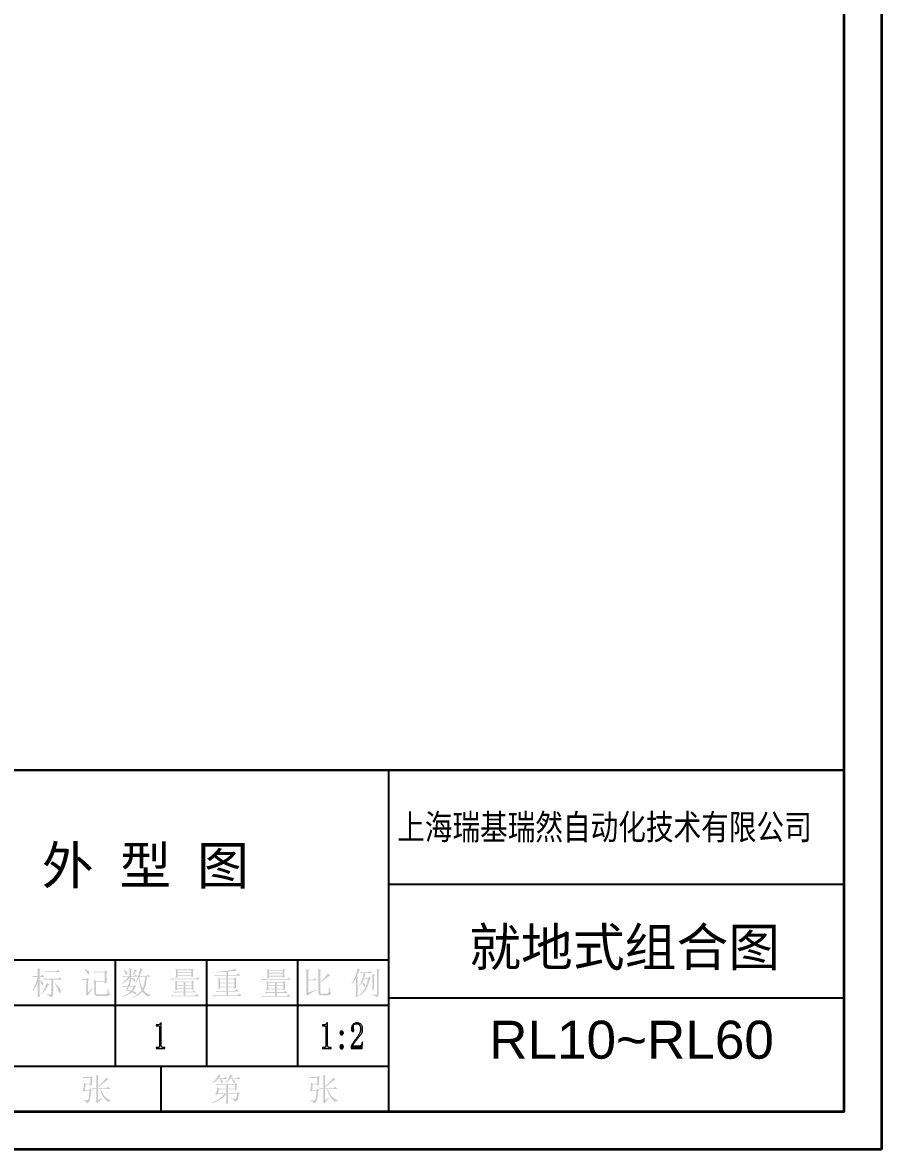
# Model space of a CAD drawing. Header units: millimetres. Extents: x 2749 to 2906, y 1537 to 1648.
# Drawn here: x 2863.8 to 2906.2, y 1536.7 to 1592.3 of the extents above; entities that cross this region are included whole.
import ezdxf

# ---------------------------------------------------------------- set-up
doc = ezdxf.new("R2010")
doc.units = ezdxf.units.MM
doc.layers.add('C00-00-00', color=7, linetype='Continuous')
doc.styles.add('Helvetica', font='arial.ttf')
doc.styles.add('STYLE3', font='simhei.ttf', dxfattribs={"width": 0.8, "height": 3})

msp = doc.modelspace()

# ---------------------------------------------------------------- hatches: boundary and pattern name
at = {"layer": 'C00-00-00'}
h = msp.add_hatch(color=256, dxfattribs=at)
h.paths.add_polyline_path([(2865.3933, 1544.8634), (2865.4489, 1544.8073), (2865.498, 1544.7568), (2865.5404, 1544.7119), (2865.5762, 1544.6727), (2865.6055, 1544.6391), (2865.6282, 1544.6111), (2865.6443, 1544.5887), (2865.6538, 1544.5719), (2865.6724, 1544.5223), (2865.6786, 1544.4851), (2865.6724, 1544.4432), (2865.6538, 1544.4045), (2865.6336, 1544.3766), (2865.6228, 1544.3673), (2865.6076, 1544.3739), (2865.5933, 1544.3936), (2865.5797, 1544.4266), (2865.5669, 1544.4727), (2865.5386, 1544.5498), (2865.4972, 1544.6386), (2865.4425, 1544.739), (2865.3747, 1544.851)])
h.paths.add_polyline_path([(2864.891, 1545.4525), (2865.4429, 1545.4525), (2865.5173, 1545.5269), (2865.629, 1545.4153), (2864.9964, 1545.4153), (2864.9406, 1545.4029)])
h.paths.add_polyline_path([(2864.9778, 1544.3301), (2865.053, 1544.3169), (2865.1112, 1544.3084), (2865.1522, 1544.3045), (2865.1763, 1544.3053), (2865.1995, 1544.3208), (2865.2073, 1544.3549), (2865.2073, 1545.0432), (2864.9034, 1545.0432), (2864.8476, 1545.0308), (2864.798, 1545.0804), (2865.5359, 1545.0804), (2865.6165, 1545.161), (2865.7344, 1545.0432), (2865.3003, 1545.0432), (2865.3003, 1544.3053), (2865.2894, 1544.2591), (2865.2631, 1544.22), (2865.2212, 1544.1878), (2865.1639, 1544.1626), (2865.1522, 1544.1991), (2865.1174, 1544.2339), (2865.0592, 1544.2673), (2864.9778, 1544.2991)])
h.paths.add_polyline_path([(2864.984, 1544.8758), (2865.1205, 1544.7952), (2865.0584, 1544.7641), (2864.9798, 1544.6316), (2864.8988, 1544.513), (2864.8154, 1544.4084), (2864.7298, 1544.3177), (2864.7112, 1544.3363), (2864.7933, 1544.456), (2864.8662, 1544.5859), (2864.9298, 1544.7258)])
h.paths.add_polyline_path([(2864.6244, 1544.9874), (2864.6245, 1544.8285), (2864.6247, 1544.6866), (2864.6252, 1544.5618), (2864.6259, 1544.4541), (2864.6268, 1544.3634), (2864.6278, 1544.2898), (2864.6291, 1544.2332), (2864.6306, 1544.1936), (2864.5313, 1544.1564), (2864.5341, 1544.3022), (2864.536, 1544.4727), (2864.5372, 1544.668), (2864.5375, 1544.8882), (2864.4875, 1544.7816), (2864.4306, 1544.6789), (2864.3666, 1544.58), (2864.2957, 1544.4851), (2864.2771, 1544.5099), (2864.3585, 1544.656), (2864.429, 1544.8153), (2864.4887, 1544.9878), (2864.5375, 1545.1734), (2864.3825, 1545.1734), (2864.3267, 1545.161), (2864.2771, 1545.2106), (2864.5375, 1545.2106), (2864.5372, 1545.3246), (2864.536, 1545.4308), (2864.5341, 1545.5292), (2864.5313, 1545.6199), (2864.6802, 1545.5455), (2864.6244, 1545.5021), (2864.6244, 1545.2106), (2864.705, 1545.2106), (2864.7732, 1545.2788), (2864.8786, 1545.1734), (2864.6244, 1545.1734), (2864.6244, 1545.0184), (2864.6783, 1544.9885), (2864.7223, 1544.961), (2864.7566, 1544.9358), (2864.7815, 1544.913), (2864.8122, 1544.8727), (2864.8228, 1544.8386), (2864.8181, 1544.8156), (2864.8042, 1544.7848), (2864.7871, 1544.7598), (2864.7732, 1544.7517), (2864.7635, 1544.7564), (2864.753, 1544.7703), (2864.7418, 1544.7936), (2864.7298, 1544.8262), (2864.6817, 1544.9161)])
h = msp.add_hatch(color=256, dxfattribs=at)
h.paths.add_polyline_path([(2867.3234, 1544.3921), (2867.3234, 1544.82), (2867.3172, 1545.0308), (2867.4165, 1544.9688), (2867.8443, 1544.9688), (2867.8443, 1545.4029), (2867.4227, 1545.4029), (2867.3684, 1545.3982), (2867.3048, 1545.3843), (2867.249, 1545.4401), (2867.8381, 1545.4401), (2867.9002, 1545.5021), (2867.987, 1545.4153), (2867.9312, 1545.3781), (2867.9313, 1545.2836), (2867.9316, 1545.1986), (2867.932, 1545.1231), (2867.9327, 1545.0572), (2867.9336, 1545.0007), (2867.9347, 1544.9537), (2867.9359, 1544.9162), (2867.9374, 1544.8882), (2867.8443, 1544.8448), (2867.8443, 1544.9316), (2867.4103, 1544.9316), (2867.4103, 1544.4231), (2867.4161, 1544.3742), (2867.4335, 1544.3394), (2867.4626, 1544.3184), (2867.5033, 1544.3115), (2867.9064, 1544.3115), (2867.9262, 1544.3153), (2867.9423, 1544.327), (2867.9549, 1544.3463), (2867.9642, 1544.3735), (2867.9716, 1544.4118), (2867.9779, 1544.4649), (2867.9831, 1544.5328), (2867.987, 1544.6153), (2868.018, 1544.6153), (2868.0211, 1544.5319), (2868.0304, 1544.4438), (2868.0401, 1544.4026), (2868.0567, 1544.3691), (2868.0804, 1544.3429), (2868.111, 1544.3239), (2868.085, 1544.2859), (2868.0505, 1544.2587), (2868.0075, 1544.2425), (2867.956, 1544.237), (2867.4785, 1544.237), (2867.4107, 1544.2467), (2867.3622, 1544.2758), (2867.3331, 1544.3242)])
h.paths.add_polyline_path([(2866.8522, 1545.5517), (2866.8646, 1545.5703), (2867.0196, 1545.4835), (2867.0518, 1545.4583), (2867.0739, 1545.4323), (2867.0859, 1545.4056), (2867.0878, 1545.3781), (2867.0739, 1545.33), (2867.0444, 1545.2974), (2867.0266, 1545.292), (2867.0103, 1545.3005), (2866.9956, 1545.323), (2866.9824, 1545.3595), (2866.9626, 1545.404), (2866.9343, 1545.4509), (2866.8975, 1545.5001)])
h.paths.add_polyline_path([(2866.908, 1544.3301), (2866.9266, 1544.3766), (2866.9328, 1544.4417), (2866.9328, 1545.0184), (2866.8584, 1545.0184), (2866.7808, 1545.0137), (2866.7095, 1544.9998), (2866.6537, 1545.0556), (2866.9266, 1545.0556), (2866.9886, 1545.1176), (2867.0754, 1545.0308), (2867.0196, 1544.9874), (2867.0196, 1544.4107), (2867.2366, 1544.6153), (2867.2552, 1544.5967), (2867.1595, 1544.4715), (2867.0832, 1544.3688), (2867.0262, 1544.2886), (2866.9886, 1544.2308)])
h = msp.add_hatch(color=256, dxfattribs=at)
h.paths.add_polyline_path([(2869.0547, 1544.6897), (2868.9617, 1544.5347), (2869.05, 1544.5145), (2869.1539, 1544.4913), (2869.1818, 1544.527), (2869.2097, 1544.5719), (2869.2376, 1544.6262), (2869.2655, 1544.6897)])
h.paths.add_polyline_path([(2868.8004, 1545.5269), (2868.8535, 1545.492), (2868.895, 1545.4618), (2868.9249, 1545.4362), (2868.9431, 1545.4153), (2868.9617, 1545.3827), (2868.9679, 1545.3595), (2868.9619, 1545.3285), (2868.9451, 1545.2974), (2868.9263, 1545.2742), (2868.9121, 1545.2664), (2868.9028, 1545.2703), (2868.8935, 1545.2819), (2868.8842, 1545.3013), (2868.8749, 1545.3285), (2868.8392, 1545.4184), (2868.7818, 1545.5145)])
h.paths.add_polyline_path([(2869.3337, 1545.5455), (2869.4454, 1545.4711), (2869.3989, 1545.4494), (2869.3585, 1545.4091), (2869.3334, 1545.3812), (2869.3012, 1545.3471), (2869.262, 1545.3067), (2869.2159, 1545.2602), (2869.1973, 1545.2726), (2869.25, 1545.3595), (2869.2903, 1545.4339), (2869.3182, 1545.4959)])
h.paths.add_polyline_path([(2869.0547, 1545.6137), (2869.1911, 1545.5517), (2869.1415, 1545.5083), (2869.1415, 1545.223), (2869.2965, 1545.223), (2869.3647, 1545.2912), (2869.4702, 1545.1858), (2869.1415, 1545.1858), (2869.1415, 1545.13), (2869.2059, 1545.1145), (2869.2565, 1545.0993), (2869.2935, 1545.0844), (2869.3172, 1545.0701), (2869.3433, 1545.0388), (2869.3523, 1544.9998), (2869.3461, 1544.9522), (2869.3384, 1544.9318), (2869.3275, 1544.9254), (2869.3105, 1544.9362), (2869.2841, 1544.9688), (2869.2237, 1545.0354), (2869.1415, 1545.099), (2869.1415, 1544.9068), (2869.0671, 1544.8572), (2869.1539, 1544.82), (2869.1372, 1544.8095), (2869.1182, 1544.7905), (2869.0969, 1544.763), (2869.0733, 1544.7269), (2869.2655, 1544.7269), (2869.3089, 1544.7827), (2869.402, 1544.7021), (2869.3461, 1544.6711), (2869.3159, 1544.6052), (2869.2872, 1544.5502), (2869.2601, 1544.506), (2869.2345, 1544.4727), (2869.2799, 1544.4599), (2869.3169, 1544.4466), (2869.3459, 1544.4329), (2869.3668, 1544.4189), (2869.3929, 1544.3877), (2869.402, 1544.3487), (2869.3973, 1544.3161), (2869.3833, 1544.3053), (2869.3632, 1544.3115), (2869.3399, 1544.3301), (2869.2671, 1544.3766), (2869.1849, 1544.4169), (2869.0714, 1544.3374), (2868.9477, 1544.2727), (2868.814, 1544.2227), (2868.6702, 1544.1874), (2868.664, 1544.206), (2868.7989, 1544.256), (2868.9183, 1544.313), (2869.0221, 1544.377), (2869.1105, 1544.4479), (2868.988, 1544.4851), (2868.8687, 1544.5099), (2868.8842, 1544.5351), (2868.9059, 1544.5735), (2868.9338, 1544.625), (2868.9679, 1544.6897), (2868.8873, 1544.6897), (2868.8097, 1544.6851), (2868.7384, 1544.6711), (2868.6826, 1544.7269), (2868.9803, 1544.7269), (2869.0051, 1544.7952), (2869.0299, 1544.8758), (2869.0609, 1544.8634), (2869.0609, 1545.1176), (2868.9741, 1545.0269), (2868.8811, 1544.9471), (2868.7818, 1544.8781), (2868.6764, 1544.82), (2868.664, 1544.8386), (2868.7718, 1544.9207), (2868.8656, 1545.006), (2868.9454, 1545.0944), (2869.0113, 1545.1858), (2868.8997, 1545.1858), (2868.8221, 1545.1812), (2868.7508, 1545.1672), (2868.695, 1545.223), (2869.0609, 1545.223), (2869.0593, 1545.4323)])
h.paths.add_polyline_path([(2869.5632, 1545.1858), (2869.5841, 1545.0134), (2869.6159, 1544.8556), (2869.6585, 1544.7126), (2869.712, 1544.5843), (2869.757, 1544.701), (2869.7926, 1544.8401), (2869.819, 1545.0017), (2869.836, 1545.1858)])
h.paths.add_polyline_path([(2869.5942, 1545.6137), (2869.7368, 1545.5331), (2869.6934, 1545.5052), (2869.6624, 1545.4587), (2869.6473, 1545.423), (2869.6267, 1545.3719), (2869.6008, 1545.3052), (2869.5694, 1545.223), (2869.9229, 1545.223), (2869.9973, 1545.2974), (2870.1089, 1545.1858), (2869.9291, 1545.1858), (2869.9184, 1545.0748), (2869.905, 1544.9711), (2869.8889, 1544.8748), (2869.8701, 1544.7858), (2869.8486, 1544.7043), (2869.8244, 1544.63), (2869.7975, 1544.5632), (2869.7678, 1544.5037), (2869.8422, 1544.425), (2869.9229, 1544.3626), (2870.0097, 1544.3165), (2870.1027, 1544.2867), (2870.1027, 1544.2619), (2870.0508, 1544.2502), (2870.0128, 1544.2339), (2869.9887, 1544.213), (2869.9787, 1544.1874), (2869.9015, 1544.2452), (2869.8314, 1544.3068), (2869.7682, 1544.3723), (2869.712, 1544.4417), (2869.6047, 1544.3491), (2869.4872, 1544.2696), (2869.3597, 1544.2033), (2869.2221, 1544.1502), (2869.2097, 1544.1688), (2869.345, 1544.239), (2869.4655, 1544.3192), (2869.5713, 1544.4095), (2869.6624, 1544.5099), (2869.6105, 1544.6591), (2869.5725, 1544.8153), (2869.5485, 1544.9785), (2869.5384, 1545.1486), (2869.4624, 1544.992), (2869.3585, 1544.8448), (2869.3399, 1544.8572), (2869.3765, 1544.9232), (2869.4116, 1544.9975), (2869.4455, 1545.0798), (2869.4779, 1545.1703), (2869.509, 1545.269), (2869.5388, 1545.3757), (2869.5672, 1545.4907)])
h = msp.add_hatch(color=256, dxfattribs=at)
h.paths.add_polyline_path([(2871.4163, 1544.9068), (2871.4163, 1544.7765), (2871.745, 1544.7765), (2871.745, 1544.9068)])
h.paths.add_polyline_path([(2871.8256, 1544.9068), (2871.8256, 1544.7765), (2872.1419, 1544.7765), (2872.1419, 1544.9068)])
h.paths.add_polyline_path([(2871.4163, 1544.7393), (2871.4163, 1544.6153), (2871.745, 1544.6153), (2871.745, 1544.7393)])
h.paths.add_polyline_path([(2871.8256, 1544.7393), (2871.8256, 1544.6153), (2872.1419, 1544.6153), (2872.1419, 1544.7393)])
h.paths.add_polyline_path([(2872.2225, 1544.8882), (2872.2229, 1544.7773), (2872.224, 1544.6866), (2872.226, 1544.6161), (2872.2287, 1544.5657), (2872.1419, 1544.5285), (2872.1419, 1544.5781), (2871.8256, 1544.5781), (2871.8256, 1544.4417), (2872.1605, 1544.4417), (2872.2473, 1544.5161), (2872.3465, 1544.4045), (2871.8256, 1544.4045), (2871.8256, 1544.2556), (2872.3031, 1544.2556), (2872.3961, 1544.3425), (2872.5015, 1544.2184), (2871.2861, 1544.2184), (2871.2086, 1544.2138), (2871.1373, 1544.1998), (2871.0815, 1544.2556), (2871.745, 1544.2556), (2871.745, 1544.4045), (2871.4225, 1544.4045), (2871.345, 1544.3998), (2871.2737, 1544.3859), (2871.2179, 1544.4417), (2871.745, 1544.4417), (2871.745, 1544.5781), (2871.4163, 1544.5781), (2871.4163, 1544.5409), (2871.3295, 1544.5099), (2871.3357, 1544.7538), (2871.3295, 1544.9936), (2871.4163, 1544.944), (2872.1357, 1544.944), (2872.1729, 1544.9936), (2872.2659, 1544.9254)])
h.paths.add_polyline_path([(2871.4349, 1545.5021), (2871.4349, 1545.3967), (2872.1233, 1545.3967), (2872.1233, 1545.5021)])
h.paths.add_polyline_path([(2871.4349, 1545.3595), (2871.4349, 1545.2478), (2872.1233, 1545.2478), (2872.1233, 1545.3595)])
h.paths.add_polyline_path([(2872.2039, 1545.4897), (2872.2043, 1545.3846), (2872.2054, 1545.299), (2872.2074, 1545.2327), (2872.2101, 1545.1858), (2872.1233, 1545.1486), (2872.1233, 1545.2106), (2871.4349, 1545.2106), (2871.4349, 1545.1548), (2871.3481, 1545.1176), (2871.3528, 1545.2295), (2871.3543, 1545.3677), (2871.3539, 1545.4382), (2871.3528, 1545.4977), (2871.3508, 1545.5459), (2871.3481, 1545.5827), (2871.4411, 1545.5393), (2872.1109, 1545.5393), (2872.1481, 1545.5951), (2872.2473, 1545.5269)])
h.paths.add_polyline_path([(2871.0567, 1545.0866), (2872.3279, 1545.0866), (2872.4147, 1545.1672), (2872.5201, 1545.0494), (2871.2303, 1545.0494), (2871.176, 1545.0447), (2871.1125, 1545.0308)])
h = msp.add_hatch(color=256, dxfattribs=at)
h.paths.add_polyline_path([(2873.9238, 1544.857), (2873.9238, 1544.6895), (2874.2339, 1544.6895), (2874.2339, 1544.857)])
h.paths.add_polyline_path([(2873.4464, 1544.5779), (2873.4526, 1544.8632), (2873.4464, 1545.1422), (2873.5394, 1545.0926), (2873.8432, 1545.0926), (2873.8432, 1545.2352), (2873.4464, 1545.2352), (2873.3688, 1545.2306), (2873.2975, 1545.2166), (2873.2417, 1545.2725), (2873.8432, 1545.2725), (2873.8432, 1545.4213), (2873.6932, 1545.4155), (2873.5657, 1545.4104), (2873.4607, 1545.4062), (2873.3781, 1545.4027), (2873.3781, 1545.4275), (2873.5266, 1545.438), (2873.668, 1545.451), (2873.8025, 1545.4667), (2873.93, 1545.4854), (2874.0444, 1545.5063), (2874.1393, 1545.5285), (2874.2149, 1545.5519), (2874.2711, 1545.5763), (2874.3641, 1545.4647), (2874.2091, 1545.4647), (2874.1587, 1545.4581), (2874.0944, 1545.4507), (2874.0161, 1545.4426), (2873.9238, 1545.4337), (2873.9238, 1545.2725), (2874.3331, 1545.2725), (2874.4261, 1545.3593), (2874.544, 1545.2352), (2873.9238, 1545.2352), (2873.9238, 1545.0926), (2874.2277, 1545.0926), (2874.2711, 1545.1546), (2874.3641, 1545.0802), (2874.3145, 1545.0368), (2874.3149, 1544.9132), (2874.3161, 1544.8027), (2874.318, 1544.7054), (2874.3207, 1544.6213), (2874.2339, 1544.5779), (2874.2339, 1544.6523), (2873.9238, 1544.6523), (2873.9238, 1544.4849), (2874.2587, 1544.4849), (2874.3393, 1544.5655), (2874.4509, 1544.4477), (2873.9238, 1544.4477), (2873.9238, 1544.2617), (2874.3889, 1544.2617), (2874.4881, 1544.3609), (2874.6122, 1544.2245), (2873.3719, 1544.2245), (2873.2944, 1544.2198), (2873.2231, 1544.2059), (2873.1673, 1544.2617), (2873.8432, 1544.2617), (2873.8432, 1544.4477), (2873.527, 1544.4477), (2873.4495, 1544.443), (2873.3781, 1544.4291), (2873.3223, 1544.4849), (2873.8432, 1544.4849), (2873.8432, 1544.6523), (2873.5394, 1544.6523), (2873.5394, 1544.6151)])
h.paths.add_polyline_path([(2873.5394, 1545.0554), (2873.5394, 1544.8942), (2873.8432, 1544.8942), (2873.8432, 1545.0554)])
h.paths.add_polyline_path([(2873.5394, 1544.857), (2873.5394, 1544.6895), (2873.8432, 1544.6895), (2873.8432, 1544.857)])
h.paths.add_polyline_path([(2873.9238, 1545.0554), (2873.9238, 1544.8942), (2874.2339, 1544.8942), (2874.2339, 1545.0554)])
h = msp.add_hatch(color=256, dxfattribs=at)
h.paths.add_polyline_path([(2875.9258, 1544.888), (2875.9258, 1544.7578), (2876.2545, 1544.7578), (2876.2545, 1544.888)])
h.paths.add_polyline_path([(2876.3351, 1544.888), (2876.3351, 1544.7578), (2876.6514, 1544.7578), (2876.6514, 1544.888)])
h.paths.add_polyline_path([(2875.9258, 1544.7206), (2875.9258, 1544.5965), (2876.2545, 1544.5965), (2876.2545, 1544.7206)])
h.paths.add_polyline_path([(2876.3351, 1544.7206), (2876.3351, 1544.5965), (2876.6514, 1544.5965), (2876.6514, 1544.7206)])
h.paths.add_polyline_path([(2876.732, 1544.8694), (2876.7324, 1544.7585), (2876.7335, 1544.6678), (2876.7355, 1544.5973), (2876.7382, 1544.5469), (2876.6514, 1544.5097), (2876.6514, 1544.5593), (2876.3351, 1544.5593), (2876.3351, 1544.4229), (2876.67, 1544.4229), (2876.7568, 1544.4973), (2876.856, 1544.3857), (2876.3351, 1544.3857), (2876.3351, 1544.2369), (2876.8126, 1544.2369), (2876.9056, 1544.3237), (2877.011, 1544.1997), (2875.7956, 1544.1997), (2875.7181, 1544.195), (2875.6468, 1544.181), (2875.591, 1544.2369), (2876.2545, 1544.2369), (2876.2545, 1544.3857), (2875.932, 1544.3857), (2875.8545, 1544.381), (2875.7832, 1544.3671), (2875.7274, 1544.4229), (2876.2545, 1544.4229), (2876.2545, 1544.5593), (2875.9258, 1544.5593), (2875.9258, 1544.5221), (2875.839, 1544.4911), (2875.8452, 1544.735), (2875.839, 1544.9748), (2875.9258, 1544.9252), (2876.6452, 1544.9252), (2876.6824, 1544.9748), (2876.7754, 1544.9066)])
h.paths.add_polyline_path([(2875.9444, 1545.4833), (2875.9444, 1545.3779), (2876.6328, 1545.3779), (2876.6328, 1545.4833)])
h.paths.add_polyline_path([(2875.9444, 1545.3407), (2875.9444, 1545.229), (2876.6328, 1545.229), (2876.6328, 1545.3407)])
h.paths.add_polyline_path([(2876.7134, 1545.4709), (2876.7138, 1545.3659), (2876.7149, 1545.2802), (2876.7169, 1545.2139), (2876.7196, 1545.167), (2876.6328, 1545.1298), (2876.6328, 1545.1918), (2875.9444, 1545.1918), (2875.9444, 1545.136), (2875.8576, 1545.0988), (2875.8623, 1545.2107), (2875.8638, 1545.3489), (2875.8634, 1545.4194), (2875.8623, 1545.4789), (2875.8603, 1545.5271), (2875.8576, 1545.5639), (2875.9506, 1545.5205), (2876.6204, 1545.5205), (2876.6576, 1545.5763), (2876.7568, 1545.5081)])
h.paths.add_polyline_path([(2875.5662, 1545.0678), (2876.8374, 1545.0678), (2876.9242, 1545.1484), (2877.0296, 1545.0306), (2875.7398, 1545.0306), (2875.6855, 1545.026), (2875.622, 1545.012)])
h = msp.add_hatch(color=256, dxfattribs=at)
h.paths.add_polyline_path([(2877.8001, 1545.1548), (2877.7998, 1545.2854), (2877.7986, 1545.3982), (2877.7966, 1545.4932), (2877.7939, 1545.5703), (2877.9428, 1545.5021), (2877.887, 1545.4525), (2877.887, 1545.037), (2878.135, 1545.037), (2878.2094, 1545.1114), (2878.321, 1544.9998), (2877.887, 1544.9998), (2877.887, 1544.3983), (2878.2962, 1544.5409), (2878.3086, 1544.5161), (2878.2214, 1544.4753), (2878.1428, 1544.4366), (2878.0726, 1544.4001), (2878.011, 1544.3657), (2877.9579, 1544.3335), (2877.9133, 1544.3033), (2877.8773, 1544.2753), (2877.8497, 1544.2494), (2877.7753, 1544.3549), (2877.7939, 1544.389), (2877.8001, 1544.4417)])
h.paths.add_polyline_path([(2878.3892, 1545.2602), (2878.3877, 1545.4339), (2878.383, 1545.5827), (2878.5381, 1545.5083), (2878.4761, 1545.4587), (2878.4761, 1544.9378), (2878.5988, 1545.0416), (2878.7076, 1545.1548), (2878.7548, 1545.211), (2878.7941, 1545.2618), (2878.8253, 1545.3071), (2878.8481, 1545.3471), (2878.9722, 1545.2292), (2878.9326, 1545.2176), (2878.8884, 1545.1951), (2878.8396, 1545.1618), (2878.7861, 1545.1176), (2878.7226, 1545.0668), (2878.6497, 1545.0137), (2878.5675, 1544.9583), (2878.4761, 1544.9006), (2878.4761, 1544.4169), (2878.4811, 1544.3843), (2878.4962, 1544.3611), (2878.5214, 1544.3471), (2878.5567, 1544.3425), (2878.8109, 1544.3425), (2878.8338, 1544.346), (2878.8528, 1544.3564), (2878.8679, 1544.3739), (2878.8791, 1544.3983), (2878.8877, 1544.4359), (2878.8946, 1544.4928), (2878.9001, 1544.5692), (2878.9039, 1544.6649), (2878.935, 1544.6649), (2878.9361, 1544.5956), (2878.9399, 1544.5363), (2878.9463, 1544.487), (2878.9556, 1544.4479), (2878.9848, 1544.3905), (2879.028, 1544.3549), (2878.9941, 1544.3128), (2878.9556, 1544.2846), (2878.9089, 1544.2678), (2878.8481, 1544.2619), (2878.5257, 1544.2619), (2878.466, 1544.2692), (2878.4234, 1544.2913), (2878.3978, 1544.3281), (2878.3892, 1544.3797)])
h = msp.add_hatch(color=256, dxfattribs=at)
h.paths.add_polyline_path([(2880.9282, 1545.0556), (2880.8933, 1544.9215), (2880.8569, 1544.8045), (2880.8189, 1544.7045), (2880.7793, 1544.6215), (2880.6925, 1544.4851), (2880.5933, 1544.3735), (2880.4832, 1544.2836), (2880.3639, 1544.2122), (2880.3515, 1544.2308), (2880.422, 1544.2843), (2880.4848, 1544.3394), (2880.5398, 1544.396), (2880.5871, 1544.4541), (2880.6664, 1544.5781), (2880.7318, 1544.7145), (2880.7608, 1544.7905), (2880.7889, 1544.8758), (2880.8158, 1544.9703), (2880.8413, 1545.0742), (2880.6305, 1545.0742), (2880.5933, 1544.992), (2880.5561, 1544.9192), (2880.5983, 1544.8897), (2880.6321, 1544.8634), (2880.6573, 1544.8401), (2880.6739, 1544.82), (2880.6925, 1544.7874), (2880.6987, 1544.7641), (2880.6928, 1544.7334), (2880.676, 1544.7042), (2880.6587, 1544.6838), (2880.6491, 1544.6773), (2880.6402, 1544.6812), (2880.6321, 1544.6928), (2880.6247, 1544.7122), (2880.6181, 1544.7393), (2880.5902, 1544.8184), (2880.5437, 1544.8944), (2880.4786, 1544.7952), (2880.3949, 1544.6959), (2880.3763, 1544.7145), (2880.4263, 1544.7894), (2880.4711, 1544.8714), (2880.5108, 1544.9607), (2880.5458, 1545.0577), (2880.5752, 1545.1526), (2880.5982, 1545.2357), (2880.6147, 1545.3068), (2880.6243, 1545.3657), (2880.5375, 1545.3657), (2880.4693, 1545.3533), (2880.4135, 1545.4029), (2880.8538, 1545.4029), (2880.922, 1545.4711), (2881.0274, 1545.3657), (2880.7235, 1545.3657), (2880.7115, 1545.3242), (2880.6941, 1545.268), (2880.6712, 1545.1971), (2880.6429, 1545.1114), (2880.8351, 1545.1114), (2880.8848, 1545.1734), (2880.9902, 1545.0928)])
h.paths.add_polyline_path([(2881.1328, 1544.8076), (2881.1332, 1544.7684), (2881.1344, 1544.713), (2881.1363, 1544.6413), (2881.139, 1544.5533), (2881.046, 1544.5099), (2881.0487, 1544.6037), (2881.0506, 1544.6804), (2881.0518, 1544.7401), (2881.0522, 1544.7827), (2881.0522, 1545.13), (2881.0506, 1545.2308), (2881.046, 1545.3223), (2881.1824, 1545.2602), (2881.1328, 1545.2106)])
h.paths.add_polyline_path([(2881.2878, 1545.2912), (2881.2874, 1545.349), (2881.2863, 1545.4168), (2881.2843, 1545.4947), (2881.2816, 1545.5827), (2881.4181, 1545.5145), (2881.3684, 1545.4773), (2881.3684, 1544.3053), (2881.363, 1544.2591), (2881.3405, 1544.22), (2881.301, 1544.1878), (2881.2444, 1544.1626), (2881.2301, 1544.2002), (2881.1933, 1544.2324), (2881.134, 1544.2591), (2881.0522, 1544.2805), (2881.0584, 1544.3115), (2881.1285, 1544.3014), (2881.184, 1544.2957), (2881.2247, 1544.2943), (2881.2506, 1544.297), (2881.2669, 1544.3048), (2881.2785, 1544.319), (2881.2855, 1544.3397), (2881.2878, 1544.3673)])
h.paths.add_polyline_path([(2880.2336, 1544.1626), (2880.2363, 1544.2576), (2880.2383, 1544.3378), (2880.2394, 1544.4033), (2880.2398, 1544.4541), (2880.2398, 1545.0928), (2880.1809, 1545.0037), (2880.1282, 1544.9285), (2880.0817, 1544.8672), (2880.0414, 1544.82), (2880.0228, 1544.8324), (2880.0867, 1544.9448), (2880.1422, 1545.0525), (2880.1891, 1545.1556), (2880.2274, 1545.254), (2880.2863, 1545.437), (2880.3267, 1545.6013), (2880.4631, 1545.5269), (2880.4135, 1545.4959), (2880.3681, 1545.3881), (2880.3313, 1545.3005), (2880.303, 1545.2331), (2880.2832, 1545.1858), (2880.3701, 1545.1486), (2880.3205, 1545.1052), (2880.3205, 1544.4417), (2880.322, 1544.3301), (2880.3267, 1544.206)])
h = msp.add_hatch(color=256, dxfattribs=at)
h.dxf.hatch_style = 2
h.paths.add_polyline_path([(2870.6357, 1542.9135), (2870.6198, 1542.9135), (2870.6039, 1542.9135), (2870.5881, 1542.8817), (2870.5722, 1542.85), (2870.5563, 1542.8341), (2870.5404, 1542.8341), (2870.5246, 1542.8182), (2870.4928, 1542.8023), (2870.4611, 1542.8023), (2870.4293, 1542.8023), (2870.3817, 1542.8023), (2870.3817, 1542.7547), (2870.4928, 1542.7547), (2870.5087, 1542.7547), (2870.5246, 1542.7388), (2870.5404, 1542.723), (2870.5404, 1542.6912), (2870.5404, 1541.8022), (2870.5404, 1541.7705), (2870.5404, 1541.7387), (2870.5246, 1541.7228), (2870.5246, 1541.707), (2870.4928, 1541.6911), (2870.4611, 1541.6911), (2870.4293, 1541.6911), (2870.3817, 1541.6911), (2870.3817, 1541.6435), (2870.8103, 1541.6435), (2870.8103, 1541.6911), (2870.7468, 1541.6911), (2870.7151, 1541.6911), (2870.6833, 1541.707), (2870.6674, 1541.7228), (2870.6516, 1541.7387), (2870.6357, 1541.7705), (2870.6357, 1541.8022)])
h = msp.add_hatch(color=256, dxfattribs=at)
h.dxf.hatch_style = 2
h.paths.add_polyline_path([(2878.8431, 1542.9135), (2878.8272, 1542.9135), (2878.8113, 1542.9135), (2878.7954, 1542.8817), (2878.7796, 1542.85), (2878.7637, 1542.8341), (2878.7319, 1542.8182), (2878.7002, 1542.8023), (2878.6684, 1542.8023), (2878.6367, 1542.8023), (2878.5891, 1542.8023), (2878.5891, 1542.7547), (2878.7002, 1542.7547), (2878.7161, 1542.7547), (2878.7478, 1542.7388), (2878.7478, 1542.723), (2878.7478, 1542.6912), (2878.7478, 1541.8022), (2878.7478, 1541.7705), (2878.7478, 1541.7387), (2878.7319, 1541.7228), (2878.7319, 1541.707), (2878.7002, 1541.6911), (2878.6684, 1541.6911), (2878.6367, 1541.6911), (2878.5891, 1541.6911), (2878.5891, 1541.6435), (2879.0177, 1541.6435), (2879.0177, 1541.6911), (2878.9542, 1541.6911), (2878.9224, 1541.6911), (2878.8907, 1541.707), (2878.8748, 1541.7228), (2878.8589, 1541.7387), (2878.8431, 1541.7705), (2878.8431, 1541.8022)])
h = msp.add_hatch(color=256, dxfattribs=at)
h.dxf.hatch_style = 2
h.paths.add_polyline_path([(2880.2877, 1542.9135), (2880.2559, 1542.9135), (2880.2401, 1542.8976), (2880.2083, 1542.8976), (2880.1766, 1542.8817), (2880.1448, 1542.8658), (2880.2718, 1542.8658), (2880.2877, 1542.8658), (2880.3194, 1542.85), (2880.3512, 1542.85), (2880.3671, 1542.8341), (2880.3988, 1542.8182), (2880.4147, 1542.7865), (2880.4306, 1542.7706), (2880.4464, 1542.7388), (2880.4464, 1542.7071), (2880.4623, 1542.6753), (2880.4623, 1542.6277), (2880.4623, 1542.5801), (2880.4623, 1542.5642), (2880.4623, 1542.5325), (2880.4464, 1542.4848), (2880.4464, 1542.4531), (2880.4306, 1542.4213), (2880.4147, 1542.3896), (2880.3988, 1542.3578), (2880.3829, 1542.3261), (2880.3671, 1542.2943), (2880.3512, 1542.2626), (2880.3353, 1542.2467), (2880.3194, 1542.215), (2880.2877, 1542.1832), (2880.2718, 1542.1515), (2880.2559, 1542.1197), (2880.2242, 1542.088), (2880.2083, 1542.0721), (2880.1766, 1542.0403), (2880.1607, 1542.0086), (2880.1448, 1541.9768), (2880.1289, 1541.961), (2880.1131, 1541.9292), (2880.0972, 1541.9133), (2880.0813, 1541.8816), (2880.0496, 1541.8498), (2880.0337, 1541.8181), (2880.0178, 1541.7863), (2880.0019, 1541.7546), (2880.0019, 1541.7387), (2880.0654, 1541.7546), (2880.0654, 1541.7705), (2880.0813, 1541.7863), (2880.0972, 1541.8181), (2880.1131, 1541.8498), (2880.1448, 1541.8816), (2880.1766, 1541.9292), (2880.1924, 1541.961), (2880.2083, 1541.9768), (2880.2242, 1542.0086), (2880.2401, 1542.0245), (2880.2559, 1542.0562), (2880.2877, 1542.0721), (2880.3036, 1542.1038), (2880.3194, 1542.1356), (2880.3512, 1542.1673), (2880.3829, 1542.1991), (2880.3988, 1542.2308), (2880.4306, 1542.2626), (2880.4464, 1542.2785), (2880.4623, 1542.3102), (2880.4941, 1542.342), (2880.5099, 1542.3737), (2880.5258, 1542.3896), (2880.5417, 1542.4213), (2880.5417, 1542.4531), (2880.5576, 1542.5007), (2880.5576, 1542.5325), (2880.5576, 1542.5642), (2880.5576, 1542.596), (2880.5576, 1542.6277), (2880.5576, 1542.6595), (2880.5576, 1542.6912), (2880.5417, 1542.7388), (2880.5258, 1542.7706), (2880.5099, 1542.7865), (2880.4941, 1542.8182), (2880.4782, 1542.8341), (2880.4623, 1542.85), (2880.4464, 1542.8658), (2880.4147, 1542.8817), (2880.3829, 1542.8976), (2880.3512, 1542.8976), (2880.3194, 1542.9135)])
h = msp.add_hatch(color=256, dxfattribs=at)
h.dxf.hatch_style = 2
h.paths.add_polyline_path([(2880.1448, 1542.8658), (2880.1289, 1542.85), (2880.0972, 1542.8341), (2880.0972, 1542.8182), (2880.0654, 1542.7865), (2880.0496, 1542.7706), (2880.0337, 1542.7388), (2880.0337, 1542.7071), (2880.0178, 1542.6753), (2880.0178, 1542.6277), (2880.0178, 1542.596), (2880.0178, 1542.5801), (2880.0178, 1542.5325), (2880.0337, 1542.5166), (2880.0654, 1542.4848), (2880.0813, 1542.4848), (2880.1131, 1542.4848), (2880.1289, 1542.5007), (2880.1448, 1542.5166), (2880.1448, 1542.5642), (2880.1448, 1542.5801), (2880.1289, 1542.6118), (2880.1289, 1542.6277), (2880.1131, 1542.6595), (2880.1131, 1542.6912), (2880.1131, 1542.723), (2880.1131, 1542.7547), (2880.1289, 1542.7865), (2880.1607, 1542.8182), (2880.1924, 1542.8341), (2880.2083, 1542.85), (2880.2401, 1542.85), (2880.2718, 1542.8658)])
h = msp.add_hatch(color=256, dxfattribs=at)
h.dxf.hatch_style = 2
h.paths.add_polyline_path([(2879.5257, 1542.5166), (2879.4939, 1542.5007), (2879.4781, 1542.4848), (2879.4622, 1542.4848), (2879.4622, 1542.4531), (2879.4463, 1542.4055), (2879.4622, 1542.3737), (2879.4781, 1542.342), (2879.4781, 1542.3261), (2879.5098, 1542.3102), (2879.5257, 1542.3102), (2879.5416, 1542.3102), (2879.5733, 1542.3102), (2879.5892, 1542.342), (2879.6051, 1542.3737), (2879.6209, 1542.4055), (2879.6209, 1542.4213), (2879.6051, 1542.4531), (2879.5892, 1542.4848), (2879.5574, 1542.5007)])
h = msp.add_hatch(color=256, dxfattribs=at)
h.dxf.hatch_style = 2
h.paths.add_polyline_path([(2879.5257, 1541.8181), (2879.4939, 1541.8181), (2879.4781, 1541.8022), (2879.4622, 1541.7863), (2879.4622, 1541.7546), (2879.4463, 1541.7228), (2879.4463, 1541.707), (2879.4622, 1541.6752), (2879.4781, 1541.6435), (2879.5098, 1541.6276), (2879.5257, 1541.6276), (2879.5416, 1541.6276), (2879.5733, 1541.6276), (2879.5892, 1541.6435), (2879.5892, 1541.6593), (2879.6051, 1541.6911), (2879.6209, 1541.7228), (2879.6209, 1541.7387), (2879.6051, 1541.7705), (2879.5892, 1541.8022), (2879.5574, 1541.8181)])
h = msp.add_hatch(color=256, dxfattribs=at)
h.dxf.hatch_style = 2
h.paths.add_polyline_path([(2880.5734, 1541.961), (2880.5417, 1541.961), (2880.5417, 1541.9292), (2880.5258, 1541.8975), (2880.5258, 1541.8657), (2880.5099, 1541.834), (2880.4941, 1541.8022), (2880.4782, 1541.7863), (2880.4623, 1541.7705), (2880.4306, 1541.7546), (2880.3988, 1541.7546), (2880.0654, 1541.7546), (2880.0019, 1541.7387), (2880.0019, 1541.6435), (2880.5417, 1541.6435)])
h = msp.add_hatch(color=256, dxfattribs=at)
h.paths.add_polyline_path([(2867.4272, 1539.6769), (2867.4271, 1539.8055), (2867.4268, 1539.9215), (2867.4264, 1540.0248), (2867.4257, 1540.1156), (2867.4248, 1540.1938), (2867.4237, 1540.2594), (2867.4225, 1540.3124), (2867.421, 1540.3528), (2867.5637, 1540.2846), (2867.5078, 1540.2412), (2867.5078, 1539.6769), (2867.9233, 1539.6769), (2868.0101, 1539.7637), (2868.1218, 1539.6397), (2867.6443, 1539.6397), (2867.6888, 1539.5294), (2867.7388, 1539.4312), (2867.7943, 1539.3449), (2867.8551, 1539.2707), (2867.9214, 1539.2085), (2867.9931, 1539.1583), (2868.0702, 1539.1201), (2868.1528, 1539.094), (2868.1528, 1539.0692), (2868.102, 1539.0595), (2868.0613, 1539.0428), (2868.0307, 1539.0192), (2868.0101, 1538.9886), (2867.9334, 1539.0571), (2867.8644, 1539.1293), (2867.8032, 1539.2051), (2867.7497, 1539.2847), (2867.704, 1539.3679), (2867.666, 1539.4548), (2867.6357, 1539.5454), (2867.6133, 1539.6397), (2867.5078, 1539.6397), (2867.5078, 1539.094), (2867.7435, 1539.2118), (2867.7559, 1539.1932), (2867.6505, 1539.1114), (2867.5699, 1539.0397), (2867.514, 1538.9781), (2867.483, 1538.9266), (2867.3962, 1539.032), (2867.4226, 1539.0785), (2867.4272, 1539.1436), (2867.4272, 1539.6397), (2867.3962, 1539.6397), (2867.3187, 1539.635), (2867.2474, 1539.6211), (2867.1916, 1539.6769)])
h.paths.add_polyline_path([(2867.9171, 1540.2164), (2868.0225, 1540.1048), (2867.9873, 1540.0897), (2867.9435, 1540.0629), (2867.8912, 1540.0245), (2867.8303, 1539.9745), (2867.6815, 1539.8552), (2867.5078, 1539.7327), (2867.5078, 1539.7699), (2867.6414, 1539.8831), (2867.758, 1539.9994), (2867.8087, 1540.0571), (2867.8523, 1540.1125), (2867.8885, 1540.1656)])
h.paths.add_polyline_path([(2866.7327, 1540.2288), (2867.1172, 1540.2288), (2867.1668, 1540.297), (2867.2598, 1540.2226), (2867.2102, 1540.1792), (2867.2106, 1540.0738), (2867.2117, 1539.9808), (2867.2137, 1539.9001), (2867.2164, 1539.8319), (2867.1296, 1539.8009), (2867.1296, 1539.8691), (2866.9001, 1539.8691), (2866.8691, 1539.5963), (2867.08, 1539.5963), (2867.1234, 1539.6583), (2867.2164, 1539.5839), (2867.1668, 1539.5405), (2867.1602, 1539.4483), (2867.1531, 1539.364), (2867.1456, 1539.2879), (2867.1378, 1539.2201), (2867.1285, 1539.1607), (2867.1161, 1539.1097), (2867.1006, 1539.0669), (2867.082, 1539.032), (2867.0576, 1539.0029), (2867.0244, 1538.9777), (2866.9823, 1538.9564), (2866.9311, 1538.939), (2866.9245, 1538.9758), (2866.8986, 1539.0118), (2866.8532, 1539.0471), (2866.7885, 1539.0816), (2866.7885, 1539.1064), (2866.8513, 1539.0928), (2866.9035, 1539.0831), (2866.9452, 1539.0773), (2866.9766, 1539.0754), (2867.0014, 1539.0847), (2867.0229, 1539.1128), (2867.0409, 1539.16), (2867.0552, 1539.2263), (2867.0753, 1539.3857), (2867.0862, 1539.5591), (2866.8691, 1539.5591), (2866.8319, 1539.5095), (2866.7451, 1539.5777), (2866.7622, 1539.5909), (2866.7764, 1539.6118), (2866.7878, 1539.6405), (2866.7968, 1539.6769), (2866.8041, 1539.7246), (2866.8105, 1539.787), (2866.8157, 1539.8641), (2866.8195, 1539.9559), (2866.9001, 1539.9063), (2867.1296, 1539.9063), (2867.1296, 1540.1916), (2866.9373, 1540.1916), (2866.8598, 1540.1869), (2866.7885, 1540.173)])
h = msp.add_hatch(color=256, dxfattribs=at)
h.paths.add_polyline_path([(2873.5467, 1540.1296), (2873.5909, 1540.1056), (2873.6245, 1540.0833), (2873.6476, 1540.063), (2873.6604, 1540.0448), (2873.6725, 1540.0167), (2873.6769, 1539.9994), (2873.6707, 1539.9702), (2873.6521, 1539.9456), (2873.6304, 1539.9298), (2873.6149, 1539.9249), (2873.601, 1539.9296), (2873.5963, 1539.9435), (2873.587, 1539.9826), (2873.5715, 1540.0262), (2873.5467, 1540.0756), (2873.5095, 1540.1296), (2873.4351, 1540.1296), (2873.3255, 1540.0242), (2873.2602, 1539.9683), (2873.1808, 1539.9125), (2873.1684, 1539.9373), (2873.2537, 1540.026), (2873.3359, 1540.1316), (2873.4056, 1540.2477), (2873.4537, 1540.3652), (2873.5777, 1540.2846), (2873.5564, 1540.2703), (2873.5296, 1540.2459), (2873.4975, 1540.2114), (2873.4599, 1540.1668), (2873.7265, 1540.1668), (2873.8009, 1540.2412), (2873.9064, 1540.1296)])
h.paths.add_polyline_path([(2874.0428, 1540.359), (2874.1668, 1540.2784), (2874.1432, 1540.2668), (2874.1157, 1540.2443), (2874.0843, 1540.211), (2874.049, 1540.1668), (2874.3653, 1540.1668), (2874.4397, 1540.2412), (2874.5451, 1540.1296), (2874.1482, 1540.1296), (2874.1847, 1540.1087), (2874.2136, 1540.0895), (2874.2351, 1540.0723), (2874.2495, 1540.0572), (2874.2663, 1540.0322), (2874.2722, 1540.0118), (2874.266, 1539.981), (2874.2474, 1539.9518), (2874.2273, 1539.9314), (2874.2164, 1539.9249), (2874.204, 1539.9329), (2874.1916, 1539.958), (2874.1668, 1540.0304), (2874.1467, 1540.0738), (2874.111, 1540.1296), (2874.0242, 1540.1296), (2873.9777, 1540.0771), (2873.9374, 1540.0324), (2873.8878, 1539.9857), (2873.8134, 1539.9249), (2873.7947, 1539.9435), (2873.8494, 1540.0067), (2873.8955, 1540.066), (2873.9331, 1540.1214), (2873.9622, 1540.173), (2874.0071, 1540.2691)])
h.paths.add_polyline_path([(2873.3421, 1539.4537), (2873.3777, 1539.5777), (2873.4103, 1539.7265), (2873.5033, 1539.6645), (2873.8382, 1539.6645), (2873.8382, 1539.8505), (2873.4971, 1539.8505), (2873.4428, 1539.8459), (2873.3793, 1539.8319), (2873.3235, 1539.8877), (2874.2474, 1539.8877), (2874.3094, 1539.9497), (2874.3963, 1539.8629), (2874.3467, 1539.8319), (2874.347, 1539.7498), (2874.3482, 1539.6831), (2874.3501, 1539.6319), (2874.3529, 1539.5963), (2874.266, 1539.5591), (2874.266, 1539.6273), (2873.9188, 1539.6273), (2873.9188, 1539.435), (2874.3715, 1539.435), (2874.4335, 1539.4971), (2874.5203, 1539.4102), (2874.4645, 1539.373), (2874.4528, 1539.3018), (2874.4428, 1539.2431), (2874.4342, 1539.1972), (2874.4273, 1539.1643), (2874.412, 1539.1178), (2874.3921, 1539.0836), (2874.3686, 1539.0607), (2874.3405, 1539.0423), (2874.3032, 1539.0271), (2874.2536, 1539.0134), (2874.2436, 1539.0529), (2874.2133, 1539.0909), (2874.1629, 1539.1273), (2874.0924, 1539.1622), (2874.0924, 1539.187), (2874.1649, 1539.168), (2874.2213, 1539.1547), (2874.2619, 1539.1472), (2874.2867, 1539.1457), (2874.3162, 1539.1565), (2874.3363, 1539.1829), (2874.3448, 1539.2092), (2874.3547, 1539.2539), (2874.3657, 1539.3169), (2874.3777, 1539.3978), (2873.9188, 1539.3978), (2873.9188, 1539.094), (2873.925, 1538.939), (2873.832, 1538.9079), (2873.8366, 1539.0382), (2873.8382, 1539.1932), (2873.8382, 1539.3916), (2873.7699, 1539.3091), (2873.6955, 1539.2351), (2873.6149, 1539.1696), (2873.5281, 1539.1126), (2873.339, 1539.0165), (2873.1312, 1538.939), (2873.125, 1538.97), (2873.2912, 1539.0428), (2873.4558, 1539.1374), (2873.5348, 1539.1932), (2873.6074, 1539.2552), (2873.6735, 1539.3234), (2873.7327, 1539.3978), (2873.4227, 1539.3978), (2873.3793, 1539.342), (2873.2863, 1539.4164)])
h.paths.add_polyline_path([(2873.9188, 1539.8505), (2873.9188, 1539.6645), (2874.266, 1539.6645), (2874.266, 1539.8505)])
h.paths.add_polyline_path([(2873.4847, 1539.6273), (2873.4583, 1539.5451), (2873.4289, 1539.435), (2873.8382, 1539.435), (2873.8382, 1539.6273)])
h = msp.add_hatch(color=256, dxfattribs=at)
h.paths.add_polyline_path([(2878.6348, 1539.6769), (2878.6347, 1539.8055), (2878.6344, 1539.9215), (2878.6339, 1540.0248), (2878.6333, 1540.1156), (2878.6324, 1540.1938), (2878.6313, 1540.2594), (2878.6301, 1540.3124), (2878.6286, 1540.3528), (2878.7712, 1540.2846), (2878.7154, 1540.2412), (2878.7154, 1539.6769), (2879.1309, 1539.6769), (2879.2177, 1539.7637), (2879.3293, 1539.6397), (2878.8519, 1539.6397), (2878.8964, 1539.5294), (2878.9464, 1539.4312), (2879.0018, 1539.3449), (2879.0627, 1539.2707), (2879.129, 1539.2085), (2879.2007, 1539.1583), (2879.2778, 1539.1201), (2879.3604, 1539.094), (2879.3604, 1539.0692), (2879.3096, 1539.0595), (2879.2689, 1539.0428), (2879.2383, 1539.0192), (2879.2177, 1538.9886), (2879.141, 1539.0571), (2879.072, 1539.1293), (2879.0108, 1539.2051), (2878.9573, 1539.2847), (2878.9115, 1539.3679), (2878.8736, 1539.4548), (2878.8433, 1539.5454), (2878.8208, 1539.6397), (2878.7154, 1539.6397), (2878.7154, 1539.094), (2878.9511, 1539.2118), (2878.9635, 1539.1932), (2878.8581, 1539.1114), (2878.7774, 1539.0397), (2878.7216, 1538.9781), (2878.6906, 1538.9266), (2878.6038, 1539.032), (2878.6302, 1539.0785), (2878.6348, 1539.1436), (2878.6348, 1539.6397), (2878.6038, 1539.6397), (2878.5263, 1539.635), (2878.455, 1539.6211), (2878.3992, 1539.6769)])
h.paths.add_polyline_path([(2879.1247, 1540.2164), (2879.2301, 1540.1048), (2879.1949, 1540.0897), (2879.1511, 1540.0629), (2879.0987, 1540.0245), (2879.0379, 1539.9745), (2878.8891, 1539.8552), (2878.7154, 1539.7327), (2878.7154, 1539.7699), (2878.849, 1539.8831), (2878.9655, 1539.9994), (2879.0163, 1540.0571), (2879.0599, 1540.1125), (2879.0961, 1540.1656)])
h.paths.add_polyline_path([(2877.9403, 1540.2288), (2878.3248, 1540.2288), (2878.3744, 1540.297), (2878.4674, 1540.2226), (2878.4178, 1540.1792), (2878.4182, 1540.0738), (2878.4193, 1539.9808), (2878.4213, 1539.9001), (2878.424, 1539.8319), (2878.3372, 1539.8009), (2878.3372, 1539.8691), (2878.1077, 1539.8691), (2878.0767, 1539.5963), (2878.2875, 1539.5963), (2878.331, 1539.6583), (2878.424, 1539.5839), (2878.3744, 1539.5405), (2878.3678, 1539.4483), (2878.3607, 1539.364), (2878.3531, 1539.2879), (2878.3454, 1539.2201), (2878.3361, 1539.1607), (2878.3237, 1539.1097), (2878.3082, 1539.0669), (2878.2896, 1539.032), (2878.2652, 1539.0029), (2878.232, 1538.9777), (2878.1899, 1538.9564), (2878.1387, 1538.939), (2878.1321, 1538.9758), (2878.1062, 1539.0118), (2878.0608, 1539.0471), (2877.9961, 1539.0816), (2877.9961, 1539.1064), (2878.0589, 1539.0928), (2878.1111, 1539.0831), (2878.1528, 1539.0773), (2878.1842, 1539.0754), (2878.209, 1539.0847), (2878.2304, 1539.1128), (2878.2484, 1539.16), (2878.2627, 1539.2263), (2878.2829, 1539.3857), (2878.2937, 1539.5591), (2878.0767, 1539.5591), (2878.0395, 1539.5095), (2877.9527, 1539.5777), (2877.9698, 1539.5909), (2877.9839, 1539.6118), (2877.9954, 1539.6405), (2878.0044, 1539.6769), (2878.0117, 1539.7246), (2878.0181, 1539.787), (2878.0233, 1539.8641), (2878.0271, 1539.9559), (2878.1077, 1539.9063), (2878.3372, 1539.9063), (2878.3372, 1540.1916), (2878.1449, 1540.1916), (2878.0674, 1540.1869), (2877.9961, 1540.173)])

# ---------------------------------------------------------------- linework, layer by layer
at = {"layer": 'C00-00-00', "lineweight": 35}
msp.add_lwpolyline([(2906.1798, 1536.6587), (2748.7157, 1536.6587), (2748.7157, 1647.879), (2906.1798, 1647.879)], close=True, dxfattribs=at)
msp.add_lwpolyline([(2753.3829, 1646.0216), (2904.3224, 1646.0216), (2904.3224, 1538.5161), (2753.3829, 1538.5161)], dxfattribs=at)
at = {"layer": 'C00-00-00', "lineweight": 25}
for points in [[(2904.3224, 1555.3753), (2836.9013, 1555.3753)], [(2836.9013, 1538.5161), (2836.9013, 1555.3753), (2904.3224, 1555.3753)], [(2881.8434, 1555.3753), (2881.8434, 1538.5161)], [(2881.8434, 1549.7556), (2904.3224, 1549.7556)], [(2836.9013, 1546.0091), (2881.8434, 1546.0091)], [(2868.3656, 1545.9932), (2868.3656, 1540.7545)], [(2872.8582, 1546.0091), (2872.8582, 1540.7703)], [(2877.3508, 1546.0091), (2877.3508, 1540.7703)], [(2881.8434, 1543.7707), (2859.3803, 1543.7707)], [(2881.8434, 1544.1358), (2904.3224, 1544.1358)], [(2859.3803, 1540.7703), (2881.8434, 1540.7703)], [(2870.6039, 1540.7703), (2870.6039, 1538.5161)]]:
    msp.add_lwpolyline(points, dxfattribs=at)
at = {"layer": 'C00-00-00', "lineweight": 13}
for points in [[(2870.6357, 1542.9135), (2870.6198, 1542.9135), (2870.6039, 1542.9135), (2870.5881, 1542.8817), (2870.5722, 1542.85), (2870.5563, 1542.8341), (2870.5404, 1542.8341), (2870.5246, 1542.8182), (2870.4928, 1542.8023), (2870.4611, 1542.8023), (2870.4293, 1542.8023), (2870.3817, 1542.8023), (2870.3817, 1542.7547), (2870.4928, 1542.7547), (2870.5087, 1542.7547), (2870.5246, 1542.7388), (2870.5404, 1542.723), (2870.5404, 1542.6912), (2870.5404, 1541.8022), (2870.5404, 1541.7705), (2870.5404, 1541.7387), (2870.5246, 1541.7228), (2870.5246, 1541.707), (2870.4928, 1541.6911), (2870.4611, 1541.6911), (2870.4293, 1541.6911), (2870.3817, 1541.6911), (2870.3817, 1541.6435), (2870.8103, 1541.6435), (2870.8103, 1541.6911), (2870.7468, 1541.6911), (2870.7151, 1541.6911), (2870.6833, 1541.707), (2870.6674, 1541.7228), (2870.6516, 1541.7387), (2870.6357, 1541.7705), (2870.6357, 1541.8022)], [(2878.8431, 1542.9135), (2878.8272, 1542.9135), (2878.8113, 1542.9135), (2878.7954, 1542.8817), (2878.7796, 1542.85), (2878.7637, 1542.8341), (2878.7319, 1542.8182), (2878.7002, 1542.8023), (2878.6684, 1542.8023), (2878.6367, 1542.8023), (2878.5891, 1542.8023), (2878.5891, 1542.7547), (2878.7002, 1542.7547), (2878.7161, 1542.7547), (2878.7478, 1542.7388), (2878.7478, 1542.723), (2878.7478, 1542.6912), (2878.7478, 1541.8022), (2878.7478, 1541.7705), (2878.7478, 1541.7387), (2878.7319, 1541.7228), (2878.7319, 1541.707), (2878.7002, 1541.6911), (2878.6684, 1541.6911), (2878.6367, 1541.6911), (2878.5891, 1541.6911), (2878.5891, 1541.6435), (2879.0177, 1541.6435), (2879.0177, 1541.6911), (2878.9542, 1541.6911), (2878.9224, 1541.6911), (2878.8907, 1541.707), (2878.8748, 1541.7228), (2878.8589, 1541.7387), (2878.8431, 1541.7705), (2878.8431, 1541.8022)], [(2880.2877, 1542.9135), (2880.2559, 1542.9135), (2880.2401, 1542.8976), (2880.2083, 1542.8976), (2880.1766, 1542.8817), (2880.1448, 1542.8658), (2880.2718, 1542.8658), (2880.2877, 1542.8658), (2880.3194, 1542.85), (2880.3512, 1542.85), (2880.3671, 1542.8341), (2880.3988, 1542.8182), (2880.4147, 1542.7865), (2880.4306, 1542.7706), (2880.4464, 1542.7388), (2880.4464, 1542.7071), (2880.4623, 1542.6753), (2880.4623, 1542.6277), (2880.4623, 1542.5801), (2880.4623, 1542.5642), (2880.4623, 1542.5325), (2880.4464, 1542.4848), (2880.4464, 1542.4531), (2880.4306, 1542.4213), (2880.4147, 1542.3896), (2880.3988, 1542.3578), (2880.3829, 1542.3261), (2880.3671, 1542.2943), (2880.3512, 1542.2626), (2880.3353, 1542.2467), (2880.3194, 1542.215), (2880.2877, 1542.1832), (2880.2718, 1542.1515), (2880.2559, 1542.1197), (2880.2242, 1542.088), (2880.2083, 1542.0721), (2880.1766, 1542.0403), (2880.1607, 1542.0086), (2880.1448, 1541.9768), (2880.1289, 1541.961), (2880.1131, 1541.9292), (2880.0972, 1541.9133), (2880.0813, 1541.8816), (2880.0496, 1541.8498), (2880.0337, 1541.8181), (2880.0178, 1541.7863), (2880.0019, 1541.7546), (2880.0019, 1541.7387), (2880.0654, 1541.7546), (2880.0654, 1541.7705), (2880.0813, 1541.7863), (2880.0972, 1541.8181), (2880.1131, 1541.8498), (2880.1448, 1541.8816), (2880.1766, 1541.9292), (2880.1924, 1541.961), (2880.2083, 1541.9768), (2880.2242, 1542.0086), (2880.2401, 1542.0245), (2880.2559, 1542.0562), (2880.2877, 1542.0721), (2880.3036, 1542.1038), (2880.3194, 1542.1356), (2880.3512, 1542.1673), (2880.3829, 1542.1991), (2880.3988, 1542.2308), (2880.4306, 1542.2626), (2880.4464, 1542.2785), (2880.4623, 1542.3102), (2880.4941, 1542.342), (2880.5099, 1542.3737), (2880.5258, 1542.3896), (2880.5417, 1542.4213), (2880.5417, 1542.4531), (2880.5576, 1542.5007), (2880.5576, 1542.5325), (2880.5576, 1542.5642), (2880.5576, 1542.596), (2880.5576, 1542.6277), (2880.5576, 1542.6595), (2880.5576, 1542.6912), (2880.5417, 1542.7388), (2880.5258, 1542.7706), (2880.5099, 1542.7865), (2880.4941, 1542.8182), (2880.4782, 1542.8341), (2880.4623, 1542.85), (2880.4464, 1542.8658), (2880.4147, 1542.8817), (2880.3829, 1542.8976), (2880.3512, 1542.8976), (2880.3194, 1542.9135)], [(2880.1448, 1542.8658), (2880.1289, 1542.85), (2880.0972, 1542.8341), (2880.0972, 1542.8182), (2880.0654, 1542.7865), (2880.0496, 1542.7706), (2880.0337, 1542.7388), (2880.0337, 1542.7071), (2880.0178, 1542.6753), (2880.0178, 1542.6277), (2880.0178, 1542.596), (2880.0178, 1542.5801), (2880.0178, 1542.5325), (2880.0337, 1542.5166), (2880.0654, 1542.4848), (2880.0813, 1542.4848), (2880.1131, 1542.4848), (2880.1289, 1542.5007), (2880.1448, 1542.5166), (2880.1448, 1542.5642), (2880.1448, 1542.5801), (2880.1289, 1542.6118), (2880.1289, 1542.6277), (2880.1131, 1542.6595), (2880.1131, 1542.6912), (2880.1131, 1542.723), (2880.1131, 1542.7547), (2880.1289, 1542.7865), (2880.1607, 1542.8182), (2880.1924, 1542.8341), (2880.2083, 1542.85), (2880.2401, 1542.85), (2880.2718, 1542.8658)], [(2879.5257, 1542.5166), (2879.4939, 1542.5007), (2879.4781, 1542.4848), (2879.4622, 1542.4848), (2879.4622, 1542.4531), (2879.4463, 1542.4055), (2879.4622, 1542.3737), (2879.4781, 1542.342), (2879.4781, 1542.3261), (2879.5098, 1542.3102), (2879.5257, 1542.3102), (2879.5416, 1542.3102), (2879.5733, 1542.3102), (2879.5892, 1542.342), (2879.6051, 1542.3737), (2879.6209, 1542.4055), (2879.6209, 1542.4213), (2879.6051, 1542.4531), (2879.5892, 1542.4848), (2879.5574, 1542.5007)], [(2879.5257, 1541.8181), (2879.4939, 1541.8181), (2879.4781, 1541.8022), (2879.4622, 1541.7863), (2879.4622, 1541.7546), (2879.4463, 1541.7228), (2879.4463, 1541.707), (2879.4622, 1541.6752), (2879.4781, 1541.6435), (2879.5098, 1541.6276), (2879.5257, 1541.6276), (2879.5416, 1541.6276), (2879.5733, 1541.6276), (2879.5892, 1541.6435), (2879.5892, 1541.6593), (2879.6051, 1541.6911), (2879.6209, 1541.7228), (2879.6209, 1541.7387), (2879.6051, 1541.7705), (2879.5892, 1541.8022), (2879.5574, 1541.8181)], [(2880.5734, 1541.961), (2880.5417, 1541.961), (2880.5417, 1541.9292), (2880.5258, 1541.8975), (2880.5258, 1541.8657), (2880.5099, 1541.834), (2880.4941, 1541.8022), (2880.4782, 1541.7863), (2880.4623, 1541.7705), (2880.4306, 1541.7546), (2880.3988, 1541.7546), (2880.0654, 1541.7546), (2880.0019, 1541.7387), (2880.0019, 1541.6435), (2880.5417, 1541.6435)]]:
    msp.add_lwpolyline(points, close=True, dxfattribs=at)

# ---------------------------------------------------------------- texts
at = {"style": 'STYLE3', "width": 0.8}
msp.add_text('上海瑞基瑞然自动化技术有限公司 ', height=1.25, dxfattribs=at).set_placement((2882.2766, 1551.9441))
at = {"char_height": 1.875, "attachment_point": 1, "style": 'Helvetica'}
for s, width, insert in [('{\\fSimSun|b0|i0|c134|p2;外 型 图}', 21.312731, (2864.7378, 1551.614)), ('{\\fSimSun|b0|i0|c134|p2;就地式组合图}', 21.312731, (2885.8293, 1547.583)), ('RL10~RL60', 11.669362, (2886.8184, 1543.0118))]:
    msp.add_mtext_dynamic_manual_height_columns(s, width=width, gutter_width=3.125, heights=[0], dxfattribs=dict(at, insert=insert))

doc.saveas('drawing.dxf')
